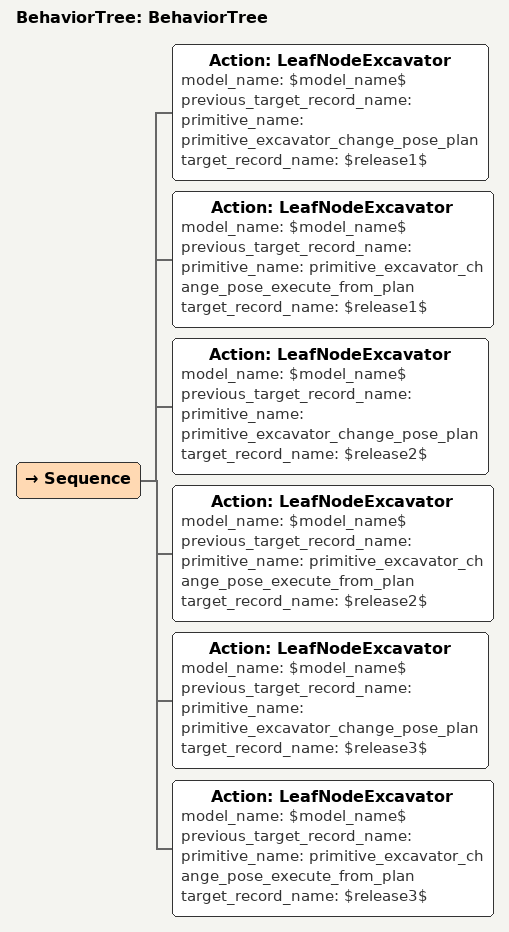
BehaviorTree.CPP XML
<?xml version="1.0"?>
<root main_tree_to_execute="BehaviorTree">
    <BehaviorTree ID="BehaviorTree">
        <Sequence>
            <Action ID="LeafNodeExcavator" model_name="$model_name$" previous_target_record_name="" primitive_name="primitive_excavator_change_pose_plan" target_record_name="$release1$"/>
            <Action ID="LeafNodeExcavator" model_name="$model_name$" previous_target_record_name="" primitive_name="primitive_excavator_change_pose_execute_from_plan" target_record_name="$release1$"/>
            <Action ID="LeafNodeExcavator" model_name="$model_name$" previous_target_record_name="" primitive_name="primitive_excavator_change_pose_plan" target_record_name="$release2$"/>
            <Action ID="LeafNodeExcavator" model_name="$model_name$" previous_target_record_name="" primitive_name="primitive_excavator_change_pose_execute_from_plan" target_record_name="$release2$"/>
            <Action ID="LeafNodeExcavator" model_name="$model_name$" previous_target_record_name="" primitive_name="primitive_excavator_change_pose_plan" target_record_name="$release3$"/>
            <Action ID="LeafNodeExcavator" model_name="$model_name$" previous_target_record_name="" primitive_name="primitive_excavator_change_pose_execute_from_plan" target_record_name="$release3$"/>
        </Sequence>
    </BehaviorTree>
</root>
